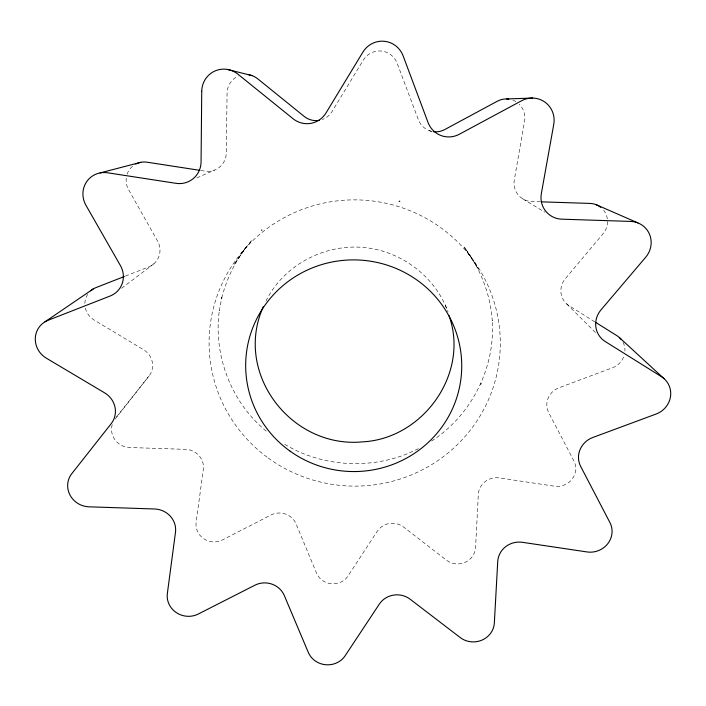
<?xml version="1.0" encoding="UTF-8"?>
<svg xmlns="http://www.w3.org/2000/svg" width="706" height="706" viewBox="0 0 706 706"><rect width="100%" height="100%" fill="white"/><g stroke="black" fill="none" stroke-linecap="round" stroke-linejoin="round"><path stroke-width="0.53" stroke-dasharray="3.53 2.65" d="M266.224 431.119C231.197 402.349 212.983 354.959 219.407 310.11L219.301 310.861L221.861 297.244L221.455 299.52M221.746 297.985C227.129 276.646 237.463 256.481 252.174 240.075L243.817 250.409L233.845 264.856L245.759 247.674L240.852 253.586M265.941 301.162C283.45 265.235 324.292 243.773 363.793 247.479C401.132 250.93 435.373 276.558 448.072 311.999M115.113 419.037L148.975 376.086A18.391 17.694 30 0 0 143.547 349.708L94.136 320.039A18.638 17.924 37.2 0 1 85.223 307.569M116.596 416.875L148.975 376.086M121.582 288.295L153.952 263.762M431.516 441.091C471.476 415.357 495.656 367.464 492.206 319.995L492.25 320.745C490.405 294.358 480.592 268.748 464.539 247.753L464.513 247.029L465.263 248.786M418.429 448.698L407.9 453.552C371.515 468.316 329.084 466.772 293.864 449.404L282.771 443.271M196.833 177.903L214.386 170.172M125.359 276.099L148.719 266.947A18.806 18.215 42.7 0 0 157.553 241.037L128.616 189.773A19.088 18.488 51.7 0 1 126.33 177.33M540.549 201.819L531.75 201.528A19.088 18.603 -50.4 0 1 514.312 179.836L524.584 121.158A19.353 18.859 -61.7 0 0 519.254 104.232M200.751 170.473L205.04 171.134A19.141 18.683 58.8 0 0 226.291 152.99L227.076 93.307A19.397 18.921 70.6 0 1 238.301 76.08M429.283 130.628L432.213 131.854M522.784 198.871L544.829 212.171M594.823 321.857L569.124 305.76A18.727 18.118 -35.1 0 1 565.277 278.755L602.995 233.827A19.009 18.391 -43.8 0 0 603.692 210.291M566.68 303.924L596.226 333.267M464.539 247.753L478.615 269.224L467.293 251.618L471.484 257.69M445.301 305.045L447.119 310.234M512.988 100.19A19.353 18.859 -61.7 0 1 515.874 101.602M623.01 342.269A18.55 17.818 -29.8 0 1 624.942 351.103M623.61 357.104A18.55 17.818 -29.8 0 1 612.623 367.702L558.905 387.806A18.321 17.606 -22.8 0 0 548.73 412.692L573.881 460.894A18.118 17.297 -17.9 0 1 572.125 479.1A18.118 17.297 -17.9 0 1 554.475 486.196L499.327 477.927A17.985 17.2 -11.9 0 0 478.324 494.403L475.57 547.609A17.809 16.944 -7 0 1 464.989 562.4A17.809 16.944 -7 0 1 446.474 560.193L403.585 527.047A17.8 16.988 -1.6 0 0 377.26 531.291L348.058 575.955A17.721 16.838 3.5 0 1 331.423 583.774A17.721 16.838 3.5 0 1 316.526 573.113L296.079 523.931A17.818 17.006 8.5 0 0 270.945 515.018L222.496 539.94A17.853 16.997 14 0 1 203.822 538.784A17.853 16.997 14 0 1 196.136 522.299L203.319 469.402A18.038 17.262 18.9 0 0 185.643 449.36L129.595 447.516A18.188 17.385 25 0 1 112.342 424.244M127.089 174.232A19.088 18.488 51.7 0 1 134.855 164.577M431.313 131.263A19.3 18.93 -71.6 0 1 418.314 119.596L397.222 63.399A19.494 19.062 -85.1 0 0 363.237 60.204L332.067 111.53A19.318 18.956 81.4 0 1 322.315 119.526M84.852 303.456A18.638 17.924 37.2 0 1 88.594 293.043M399.905 200.954L399.896 201.651L398.661 201.298L399.905 200.954M261.617 229.874L261.529 230.58L262.261 229.971L261.617 229.874M481.148 383.429L480.812 384.293L481.148 383.429M268.156 457.973A145.612 143.115 2.5 0 0 499.38 359.319A145.612 143.115 2.5 0 0 296.546 211.694A145.612 143.115 2.5 0 0 268.156 457.973"/><path stroke-width="1.06" d="M263.356 306.625C233.271 373.059 291.269 448.787 362.655 441.859C423.247 438.682 469.878 373.324 448.937 315.423M44.937 321.848L93.157 289.001M124.344 276.496L95.919 287.633A18.638 17.924 37.2 0 0 90.695 290.828M100.067 172.926L140.741 162.318M506.679 98.955L532.686 98.063M541.643 201.854L590.039 203.425A19.009 18.391 -43.8 0 1 600.753 207.326M199.674 170.305L147.095 162.203A19.088 18.488 51.7 0 0 135.773 164.057M227.456 69.444L252.007 75.595M596.226 204.714L637.95 222.937M595.74 322.43L616.859 335.641A18.55 17.818 -29.8 0 1 621.368 339.718M619.294 337.486L664.161 378.743M433.405 131.66A19.3 18.93 -71.6 0 0 444.78 129.542L497.289 101.24A19.353 18.859 -61.7 0 1 508.832 99.122M319.227 120.338A19.318 18.956 81.4 0 1 304.171 116.402L257.69 78.781A19.397 18.921 70.6 0 0 248.856 74.783M201.739 91.383L201.069 161.93A22.645 22.027 55.7 0 1 176.059 183.331L107.568 172.785A22.566 21.745 49.2 0 0 86.503 181.936A22.566 21.745 49.2 0 0 85.947 205.287L120.426 265.588A22.186 21.356 40.3 0 1 110.18 295.999L48.167 320.242A21.965 20.951 35.3 0 0 35.309 338.13A21.965 20.951 35.3 0 0 46.34 358.18L104.647 392.871A21.63 20.633 28.3 0 1 111.204 423.671L71.765 473.7A21.356 20.2 23.8 0 0 69.956 494.95A21.356 20.2 23.8 0 0 88.956 506.82L154.667 508.991A21.145 20.033 17.9 0 1 175.485 532.28L167.348 593.605A20.898 19.671 13.4 0 0 176.421 612.676A20.898 19.671 13.4 0 0 198.271 614.035L254.875 585.212A20.853 19.68 8.1 0 1 284.306 595.546L308.31 652.423A20.712 19.459 3.4 0 0 325.74 664.743A20.712 19.459 3.4 0 0 345.163 655.733L379.325 604.107A20.827 19.653 -1.4 0 1 410.133 599.209L460.268 637.589A20.845 19.6 -6.5 0 0 481.916 640.139A20.845 19.6 -6.5 0 0 494.341 623.045L497.739 561.429A21.074 19.945 -11 0 1 522.422 542.314L587.03 551.942A21.251 20.077 -16.8 0 0 607.769 543.717A21.251 20.077 -16.8 0 0 609.931 522.572L580.703 466.481A21.533 20.5 -21.3 0 1 592.793 437.491L656.077 414.043A21.842 20.801 -28 0 0 670.532 396.419A21.842 20.801 -28 0 0 661.31 376.58L605.316 341.598A22.089 21.215 -32.8 0 1 600.947 309.943L645.725 257.196A22.468 21.604 -41.3 0 0 649.502 234.233A22.468 21.604 -41.3 0 0 630.652 221.419L561.835 219.178A22.574 21.912 -47.4 0 1 541.343 193.612L553.76 124.335A22.927 22.274 -59.1 0 0 545.12 102.246A22.927 22.274 -59.1 0 0 521.558 100.773L459.324 134.255A22.848 22.38 -69.3 0 1 428.039 122.491L403.152 55.942A23.113 22.574 -84.8 0 0 384.214 41.266A23.113 22.574 -84.8 0 0 362.884 52.147L326.013 112.942A22.866 22.424 79.7 0 1 293.025 118.705L237.922 74.183A22.989 22.363 68.3 0 0 214.395 71.244A22.989 22.363 68.3 0 0 201.739 91.383M289.99 451.081A108.036 105.829 2.5 0 0 461.115 377.242A108.036 105.829 2.5 0 0 310.013 268.854A108.036 105.829 2.5 0 0 289.99 451.081"/></g></svg>
